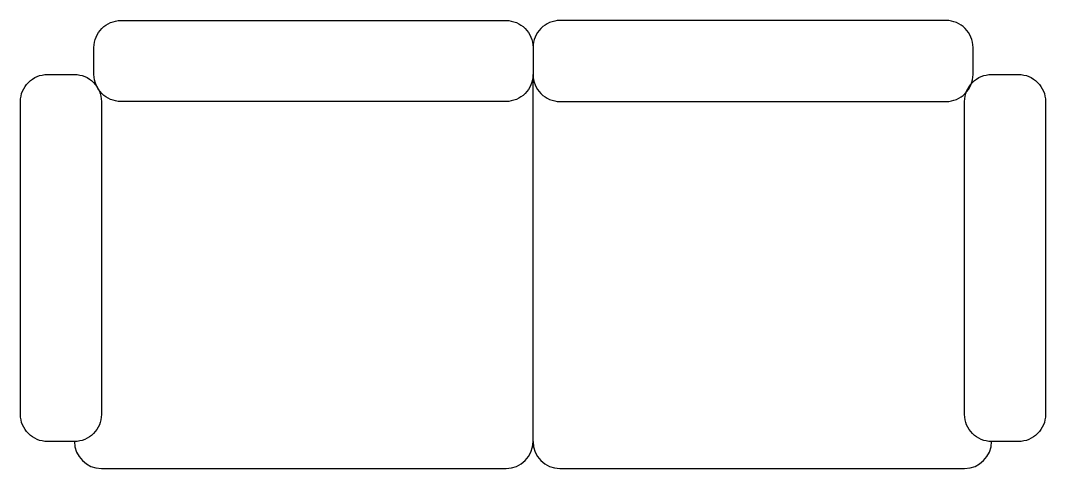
# Model space of a CAD drawing. Extents: x 0 to 1.9, y 0 to 0.83.
import ezdxf

# ---------------------------------------------------------------- set-up
doc = ezdxf.new("R2010")
doc.units = 0
doc.layers.get('0').update_dxf_attribs({"linetype": 'CONTINUOUS'})

msp = doc.modelspace()

# ---------------------------------------------------------------- linework, layer by layer
at = {"color": 0}
for p, q in [((0.95, 0.05), (0.95, 0.73)), ((0.15, 0), (0.9, 0)), ((1, 0), (1.75, 0))]:
    msp.add_line(p, q, dxfattribs=at)
for points in [[(0.1862, 0.83), (0.9, 0.83, -0.414214), (0.95, 0.78), (0.95, 0.73, -0.414214), (0.9, 0.68), (0.1862, 0.68, -0.414214), (0.1362, 0.73), (0.1362, 0.78, -0.414214)], [(1, 0.68), (1.7157, 0.68, 0.414214), (1.7657, 0.73), (1.7657, 0.78, 0.414214), (1.7157, 0.83), (1, 0.83, 0.414214), (0.95, 0.78), (0.95, 0.73, 0.414214)], [(0.05, 0.73), (0.1, 0.73, -0.414214), (0.15, 0.68), (0.15, 0.1, -0.414214), (0.1, 0.05), (0.05, 0.05, -0.414214), (0, 0.1), (0, 0.68, -0.414214)], [(1.8, 0.73), (1.85, 0.73, -0.414214), (1.9, 0.68), (1.9, 0.1, -0.414214), (1.85, 0.05), (1.8, 0.05, -0.414214), (1.75, 0.1), (1.75, 0.68, -0.414214)]]:
    msp.add_lwpolyline(points, format="xyb", close=True, dxfattribs=at)
for centre, start, end in [((0.15, 0.05), 180, 270), ((0.9, 0.05), 270, 0), ((1, 0.05), 180, 270), ((1.75, 0.05), 270, 0)]:
    msp.add_arc(centre, 0.05, start, end, dxfattribs=at)

doc.saveas('drawing.dxf')
